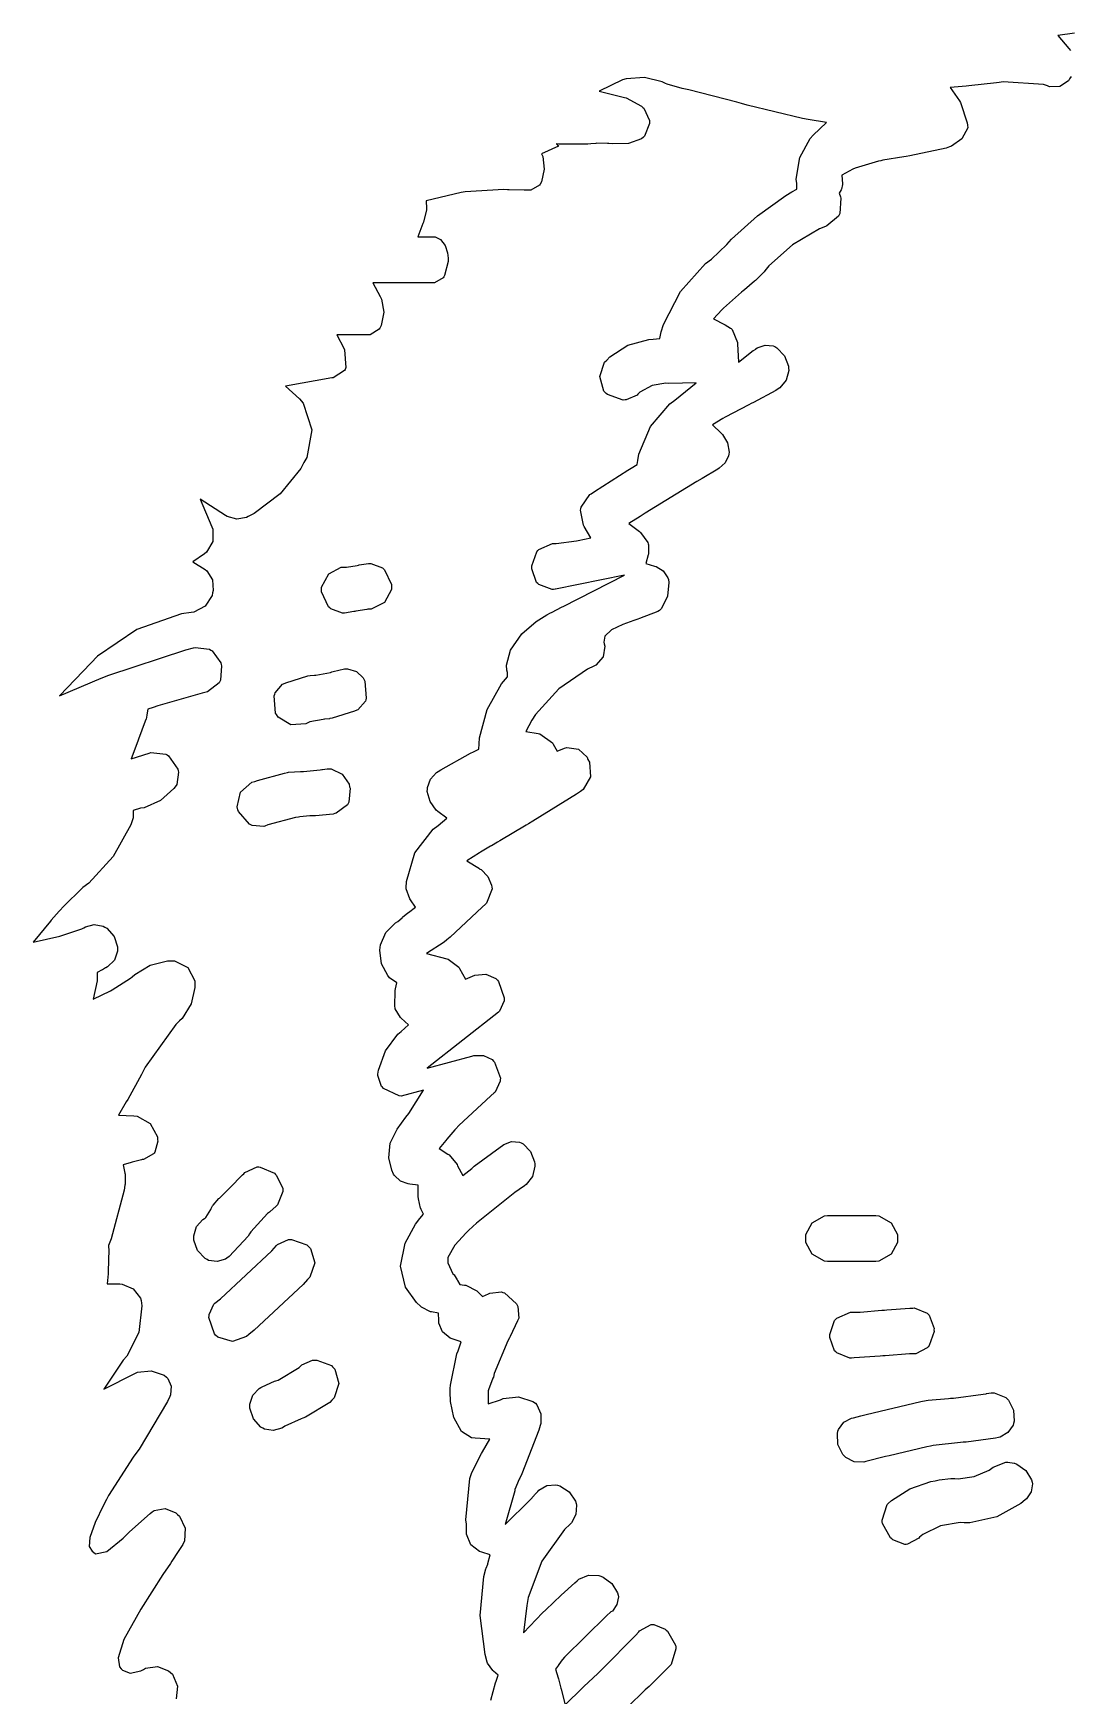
# Model space of a CAD drawing. Extents: x 1.35 to 8.39, y 2.23 to 9.33.
# Drawn here: x 1.694 to 3.392, y 5.881 to 8.605 of the extents above; entities that cross this region are included whole.
import ezdxf

# ---------------------------------------------------------------- set-up
doc = ezdxf.new("R2010")
doc.units = 0
doc.layers.get('0').update_dxf_attribs({"linetype": 'CONTINUOUS'})

msp = doc.modelspace()

# ---------------------------------------------------------------- linework, layer by layer
at = {"color": 0}
for points in [[(3.40033, 8.6046), (3.37294, 8.60097), (3.39074, 8.57986), (3.3935, 8.57622)], [(2.44428, 5.87332), (2.45161, 5.90196), (2.45264, 5.90474), (2.45589, 5.91422), (2.44846, 5.92096), (2.44732, 5.92199), (2.43881, 5.93419), (2.43826, 5.9356), (2.43457, 5.94808), (2.42654, 6.01204), (2.43251, 6.07622), (2.43582, 6.08882), (2.43614, 6.08951), (2.43901, 6.09646), (2.43924, 6.09717), (2.44314, 6.11139), (2.42904, 6.11572), (2.42529, 6.11681), (2.41103, 6.12825), (2.40424, 6.14529), (2.40435, 6.14914), (2.40392, 6.16189), (2.40315, 6.16878), (2.40972, 6.23676), (2.41178, 6.24333), (2.41314, 6.24653), (2.42865, 6.27746), (2.43044, 6.28043), (2.44222, 6.30138), (2.41829, 6.303), (2.4126, 6.30344), (2.39611, 6.31375), (2.38357, 6.33643), (2.37815, 6.36274), (2.37717, 6.3789), (2.3775, 6.38422), (2.3775, 6.38428), (2.37776, 6.38954), (2.38857, 6.44097), (2.3904, 6.4459), (2.39546, 6.46044), (2.38086, 6.46539), (2.38086, 6.46533), (2.37756, 6.46647), (2.36501, 6.47706), (2.359, 6.49104), (2.359, 6.49571), (2.35829, 6.50743), (2.34668, 6.5096), (2.34663, 6.50965), (2.345, 6.50999), (2.33051, 6.51736), (2.32932, 6.5185), (2.322, 6.52522), (2.30442, 6.55024), (2.2959, 6.58469), (2.30371, 6.62207), (2.32081, 6.65338), (2.32796, 6.66271), (2.33356, 6.66997), (2.32964, 6.67839), (2.32969, 6.67839), (2.329, 6.67979), (2.32531, 6.69467), (2.32531, 6.69618), (2.32525, 6.69689), (2.32482, 6.70344), (2.32476, 6.7041), (2.32476, 6.71744), (2.31153, 6.71913), (2.30875, 6.71935), (2.29622, 6.72401), (2.28624, 6.73292), (2.28483, 6.73525), (2.2819, 6.7416), (2.27675, 6.76226), (2.27903, 6.78586), (2.29047, 6.80908), (2.30474, 6.82861), (2.30985, 6.83485), (2.33382, 6.87283), (2.29688, 6.86328), (2.29693, 6.86328), (2.294, 6.86344), (2.26844, 6.8756), (2.26654, 6.87776), (2.26514, 6.87918), (2.2589, 6.89708), (2.25911, 6.89903), (2.25993, 6.90587), (2.27138, 6.93761), (2.29178, 6.96446), (2.29704, 6.96886), (2.30919, 6.97999), (2.29704, 6.9911), (2.29704, 6.99104), (2.29579, 6.99219), (2.28743, 7.00603), (2.28706, 7.0076), (2.28651, 7.01019), (2.28706, 7.03624), (2.28771, 7.03879), (2.29031, 7.04856), (2.27815, 7.05724), (2.27507, 7.0606), (2.26492, 7.08018), (2.26221, 7.10206), (2.26286, 7.1065), (2.26351, 7.111), (2.27229, 7.13124), (2.2876, 7.14714), (2.2915, 7.14942), (2.29872, 7.15549), (2.29953, 7.15625), (2.30811, 7.16342), (2.30903, 7.16401), (2.32047, 7.17264), (2.31256, 7.18479), (2.31261, 7.18479), (2.31147, 7.18619), (2.30561, 7.20275), (2.30561, 7.20454), (2.30567, 7.21463), (2.31967, 7.26167), (2.34983, 7.3004), (2.35801, 7.30632), (2.3719, 7.31847), (2.35715, 7.32969), (2.35439, 7.33192), (2.3444, 7.34581), (2.34, 7.36236), (2.34011, 7.36583), (2.34022, 7.36888), (2.34521, 7.3826), (2.35504, 7.39339), (2.35764, 7.39492), (2.36225, 7.398), (2.41081, 7.42518), (2.41585, 7.42751), (2.42449, 7.43138), (2.42503, 7.44032), (2.42572, 7.45008), (2.43815, 7.49664), (2.46175, 7.53874), (2.46804, 7.54617), (2.47146, 7.55035), (2.47146, 7.55578), (2.47146, 7.55707), (2.47038, 7.56082), (2.47038, 7.56082), (2.46994, 7.56901), (2.47651, 7.59386), (2.49457, 7.6205), (2.51833, 7.64079), (2.53554, 7.65169), (2.54156, 7.65479), (2.54324, 7.65571), (2.56093, 7.66476), (2.56278, 7.66564), (2.66303, 7.71696), (2.55007, 7.69385), (2.54926, 7.69385), (2.54699, 7.69336), (2.54699, 7.69336), (2.54454, 7.69319), (2.52246, 7.70133), (2.52078, 7.70307), (2.51904, 7.70486), (2.51112, 7.727), (2.51139, 7.72944), (2.51118, 7.73199), (2.51921, 7.75521), (2.52094, 7.75706), (2.52268, 7.75896), (2.54531, 7.76856), (2.54785, 7.7685), (2.55117, 7.76867), (2.58415, 7.77289), (2.5874, 7.7736), (2.60775, 7.77806), (2.59722, 7.79628), (2.59581, 7.79844), (2.59119, 7.82303), (2.59174, 7.82553), (2.59229, 7.82807), (2.6065, 7.84864), (2.60867, 7.84999), (2.61393, 7.85374), (2.66824, 7.88857), (2.67383, 7.89199), (2.68354, 7.89806), (2.68468, 7.90483), (2.68631, 7.91476), (2.7054, 7.96018), (2.73736, 7.99767), (2.74544, 8.00358), (2.78054, 8.03201), (2.7354, 8.0306), (2.73074, 8.03108), (2.70833, 8.02746), (2.68842, 8.01654), (2.68506, 8.01335), (2.68371, 8.01187), (2.6659, 8.0039), (2.6639, 8.00385), (2.66108, 8.00369), (2.63519, 8.01264), (2.63314, 8.01454), (2.62944, 8.01844), (2.62244, 8.0421), (2.63037, 8.06554), (2.63417, 8.06922), (2.63911, 8.07449), (2.66872, 8.09381), (2.7029, 8.10308), (2.71012, 8.10331), (2.72119, 8.1046), (2.72325, 8.11556), (2.72325, 8.1155), (2.72667, 8.12739), (2.75472, 8.18175), (2.79563, 8.22715), (2.80556, 8.2346), (2.83051, 8.25857), (2.83051, 8.25862), (2.83838, 8.26699), (2.88086, 8.30539), (2.92731, 8.33903), (2.93713, 8.345), (2.94515, 8.34933), (2.94515, 8.3584), (2.9445, 8.36567), (2.95019, 8.40076), (2.96707, 8.43207), (2.972, 8.43739), (2.99419, 8.45833), (2.96382, 8.46337), (2.95464, 8.46511), (2.86393, 8.48699), (2.85499, 8.48958), (2.84728, 8.49175), (2.76818, 8.51187), (2.76014, 8.51346), (2.7576, 8.51406), (2.73275, 8.52138), (2.73036, 8.52229), (2.72487, 8.52513), (2.69575, 8.53222), (2.66581, 8.53), (2.66, 8.5281), (2.62147, 8.50988), (2.66282, 8.49957), (2.66282, 8.49951), (2.66564, 8.49892), (2.69108, 8.48525), (2.69319, 8.48318), (2.69488, 8.48167), (2.70389, 8.46143), (2.70394, 8.4591), (2.70394, 8.45682), (2.69564, 8.43619), (2.69401, 8.43457), (2.69108, 8.43138), (2.66954, 8.42383), (2.64274, 8.42344), (2.63721, 8.42378), (2.63536, 8.42389), (2.61757, 8.42426), (2.61583, 8.42421), (2.60781, 8.42361), (2.60781, 8.42356), (2.60308, 8.42275), (2.55593, 8.42275), (2.55126, 8.42356), (2.55165, 8.42333), (2.55474, 8.41982), (2.55496, 8.41938), (2.52729, 8.40685), (2.52897, 8.40283), (2.53168, 8.38178), (2.52692, 8.36106), (2.52485, 8.35721), (2.52399, 8.35574), (2.50971, 8.34754), (2.50797, 8.34754), (2.49886, 8.34754), (2.47412, 8.34788), (2.47151, 8.34799), (2.46511, 8.34842), (2.40175, 8.34462), (2.39551, 8.34343), (2.33832, 8.33008), (2.33886, 8.31739), (2.33886, 8.31526), (2.33382, 8.29497), (2.33279, 8.29308), (2.32465, 8.27078), (2.34993, 8.27078), (2.35286, 8.27078), (2.36182, 8.26682), (2.36931, 8.257), (2.3731, 8.24474), (2.37424, 8.23611), (2.37424, 8.23324), (2.37429, 8.23079), (2.36811, 8.20751), (2.36686, 8.2054), (2.366, 8.20389), (2.35161, 8.19564), (2.34987, 8.19564), (2.25065, 8.19564), (2.26281, 8.17324), (2.26476, 8.16917), (2.2685, 8.14735), (2.26421, 8.1256), (2.26215, 8.12153), (2.26129, 8.1199), (2.24642, 8.11074), (2.24457, 8.11074), (2.19151, 8.11074), (2.20307, 8.08849), (2.20458, 8.08589), (2.2066, 8.05669), (2.20551, 8.05388), (2.20437, 8.05186), (2.18565, 8.04004), (2.18338, 8.03987), (2.10786, 8.02653), (2.13043, 8.00581), (2.13037, 8.00575), (2.13644, 7.99832), (2.15061, 7.95464), (2.14268, 7.9094), (2.13775, 7.90115), (2.13254, 7.89171), (2.09879, 7.85021), (2.05621, 7.81788), (2.0466, 7.81299), (2.04368, 7.81131), (2.02767, 7.80832), (2.01204, 7.81267), (2.00928, 7.81456), (1.96783, 7.84119), (1.98703, 7.79579), (1.98867, 7.79189), (1.9885, 7.77171), (1.97831, 7.75439), (1.97487, 7.75185), (1.95594, 7.73839), (1.97592, 7.72624), (1.97879, 7.72401), (1.98796, 7.70899), (1.98915, 7.69146), (1.98807, 7.68793), (1.98725, 7.6836), (1.97581, 7.66601), (1.95725, 7.65619), (1.95285, 7.65576), (1.93722, 7.6536), (1.86382, 7.62793), (1.79975, 7.58399), (1.78879, 7.57264), (1.73725, 7.51893), (1.80572, 7.54813), (1.81803, 7.55311), (1.94422, 7.59424), (1.95714, 7.5975), (1.95953, 7.59825), (1.9834, 7.59526), (1.98557, 7.59397), (1.98768, 7.59272), (2.00157, 7.57297), (2.00206, 7.57053), (2.00288, 7.56825), (2.00108, 7.5446), (1.99994, 7.54243), (1.99875, 7.54031), (1.98008, 7.52567), (1.97775, 7.52507), (1.97136, 7.52339), (1.89828, 7.50244), (1.89085, 7.49994), (1.88194, 7.49696), (1.88058, 7.48774), (1.88064, 7.48774), (1.88058, 7.48714), (1.87924, 7.4809), (1.87901, 7.48031), (1.87782, 7.47737), (1.8666, 7.44786), (1.8655, 7.44488), (1.85499, 7.41585), (1.88444, 7.42529), (1.8845, 7.42524), (1.88687, 7.42611), (1.91162, 7.42367), (1.91385, 7.42236), (1.91612, 7.4209), (1.93147, 7.39899), (1.93207, 7.39626), (1.93261, 7.39421), (1.92947, 7.37381), (1.92833, 7.37196), (1.92492, 7.36703), (1.903, 7.3475), (1.87603, 7.33572), (1.87011, 7.33469), (1.85796, 7.33111), (1.85796, 7.31896), (1.85411, 7.30761), (1.82547, 7.25575), (1.78537, 7.21218), (1.77582, 7.20492), (1.77294, 7.20226), (1.74593, 7.17578), (1.74349, 7.17313), (1.73839, 7.16758), (1.73708, 7.16629), (1.72374, 7.15142), (1.7225, 7.14985), (1.69439, 7.1154), (1.73774, 7.12543), (1.74115, 7.12608), (1.77425, 7.13721), (1.7774, 7.13872), (1.77989, 7.14046), (1.79417, 7.14432), (1.80875, 7.14176), (1.81147, 7.14025), (1.81467, 7.13835), (1.82676, 7.12478), (1.83257, 7.10753), (1.83268, 7.10379), (1.83263, 7.10058), (1.82731, 7.08589), (1.81629, 7.07482), (1.81338, 7.0734), (1.81287, 7.07314), (1.80778, 7.07032), (1.80729, 7.07004), (1.79889, 7.06581), (1.79889, 7.05214), (1.79281, 7.02175), (1.82069, 7.03564), (1.82075, 7.03569), (1.82383, 7.03738), (1.85346, 7.05626), (1.85628, 7.05838), (1.86057, 7.06256), (1.88585, 7.07769), (1.9145, 7.08464), (1.92051, 7.08469), (1.92578, 7.08475), (1.94754, 7.07374), (1.95904, 7.05214), (1.95915, 7.04688), (1.95931, 7.04124), (1.95307, 7.01411), (1.93815, 6.99061), (1.93403, 6.98671), (1.92796, 6.98053), (1.87788, 6.91049), (1.87403, 6.90272), (1.87181, 6.89854), (1.84918, 6.85769), (1.84685, 6.85363), (1.83404, 6.83176), (1.85943, 6.83083), (1.86464, 6.8304), (1.88601, 6.81825), (1.89768, 6.7966), (1.89806, 6.79135), (1.89828, 6.78944), (1.8935, 6.77143), (1.89236, 6.76992), (1.89117, 6.76844), (1.87489, 6.75933), (1.87299, 6.75911), (1.87147, 6.75885), (1.8565, 6.75499), (1.85504, 6.7545), (1.84185, 6.75054), (1.84451, 6.73699), (1.84457, 6.73703), (1.84489, 6.73546), (1.84489, 6.71913), (1.84457, 6.7175), (1.84321, 6.70931), (1.82189, 6.62918), (1.81896, 6.62136), (1.81787, 6.61854), (1.81787, 6.61556), (1.81787, 6.61561), (1.81799, 6.61199), (1.81717, 6.57563), (1.81689, 6.572), (1.81549, 6.55544), (1.83626, 6.55544), (1.84033, 6.55533), (1.85807, 6.54753), (1.86996, 6.53222), (1.8711, 6.52832), (1.87244, 6.51947), (1.86746, 6.47613), (1.84754, 6.43733), (1.84153, 6.43072), (1.81028, 6.38308), (1.86106, 6.40886), (1.86524, 6.41086), (1.88758, 6.41314), (1.90875, 6.40571), (1.91243, 6.40278), (1.91461, 6.40076), (1.92057, 6.38797), (1.91943, 6.37381), (1.91808, 6.37115), (1.91439, 6.36285), (1.86794, 6.28489), (1.86242, 6.27767), (1.85796, 6.27165), (1.81787, 6.20861), (1.81429, 6.20204), (1.80951, 6.19271), (1.79601, 6.16433), (1.78694, 6.13986), (1.78618, 6.125), (1.79069, 6.11751), (1.79286, 6.11594), (1.79617, 6.1135), (1.81511, 6.11681), (1.84179, 6.139), (1.84901, 6.146), (1.84896, 6.14606), (1.85211, 6.14931), (1.88579, 6.17925), (1.88943, 6.18197), (1.89264, 6.18414), (1.91069, 6.18733), (1.92779, 6.18061), (1.93056, 6.17779), (1.93397, 6.17486), (1.94353, 6.15554), (1.94211, 6.134), (1.94011, 6.12993), (1.93929, 6.12853), (1.93207, 6.11729), (1.9215, 6.1014), (1.91906, 6.09765), (1.90668, 6.07915), (1.87067, 6.02279), (1.84304, 5.97314), (1.83328, 5.9426), (1.83578, 5.928), (1.83854, 5.92486), (1.84044, 5.92264), (1.8534, 5.91786), (1.87082, 5.92156), (1.875, 5.92356), (1.87853, 5.92567), (1.89785, 5.9286), (1.91618, 5.92176), (1.91922, 5.91894), (1.92225, 5.91585), (1.9305, 5.89654), (1.9286, 5.87565)], [(3.39486, 8.53353), (3.39231, 8.52968), (3.39031, 8.52669), (3.37608, 8.51747), (3.35915, 8.51708), (3.35585, 8.51844), (3.34944, 8.52046), (3.28342, 8.52501), (3.27686, 8.52393), (3.2724, 8.52328), (3.22738, 8.51824), (3.22287, 8.51785), (3.19667, 8.51563), (3.21175, 8.49403), (3.21181, 8.49403), (3.21365, 8.49104), (3.22461, 8.45768), (3.22493, 8.4541), (3.22538, 8.44987), (3.21571, 8.43164), (3.19874, 8.41954), (3.19558, 8.41829), (3.18978, 8.41639), (3.13032, 8.40349), (3.12429, 8.40278), (3.12076, 8.40229), (3.08637, 8.39649), (3.08311, 8.39572), (3.08311, 8.39578), (3.07915, 8.39492), (3.04085, 8.38331), (3.03717, 8.38183), (3.01893, 8.37218), (3.02029, 8.35764), (3.02029, 8.35682), (3.01839, 8.34901), (3.01801, 8.34825), (3.01486, 8.34272), (3.01671, 8.33664), (3.01758, 8.33425), (3.01606, 8.30935), (3.01492, 8.30701), (3.01372, 8.30474), (2.99451, 8.2889), (2.99208, 8.28814), (2.99208, 8.28819), (2.99208, 8.28819), (2.98247, 8.28424), (2.9381, 8.25776), (2.89962, 8.22331), (2.89301, 8.21528), (2.89165, 8.21392), (2.87864, 8.20074), (2.87739, 8.19949), (2.87608, 8.19824), (2.85954, 8.18425), (2.85764, 8.18272), (2.85454, 8.18033), (2.82531, 8.15429), (2.8226, 8.15147), (2.80871, 8.13672), (2.82693, 8.12756), (2.82785, 8.12711), (2.83692, 8.12153), (2.83778, 8.12088), (2.83946, 8.11925), (2.84814, 8.0981), (2.84814, 8.09571), (2.84972, 8.06575), (2.87403, 8.08458), (2.87446, 8.08485), (2.87819, 8.08724), (2.87847, 8.0874), (2.87847, 8.08735), (2.88064, 8.08914), (2.89328, 8.09375), (2.90674, 8.09239), (2.90929, 8.09119), (2.91254, 8.08942), (2.92507, 8.07628), (2.93147, 8.05935), (2.93175, 8.05561), (2.93201, 8.05225), (2.928, 8.03624), (2.91754, 8.02354), (2.91465, 8.02175), (2.91108, 8.01953), (2.87446, 7.99963), (2.87067, 7.99783), (2.86681, 7.99593), (2.82785, 7.97547), (2.82411, 7.97319), (2.80746, 7.96317), (2.82124, 7.94943), (2.82129, 7.94943), (2.82357, 7.94721), (2.83154, 7.93365), (2.83442, 7.91818), (2.83415, 7.91493), (2.83365, 7.91233), (2.82796, 7.90061), (2.81831, 7.89182), (2.81592, 7.89063), (2.79025, 7.87511), (2.78174, 7.86996), (2.697, 7.81819), (2.68853, 7.81287), (2.67031, 7.80137), (2.68744, 7.78803), (2.68913, 7.78683), (2.70111, 7.77007), (2.70176, 7.76807), (2.70215, 7.7666), (2.70215, 7.75136), (2.70176, 7.74983), (2.69808, 7.73568), (2.71212, 7.73144), (2.71208, 7.73139), (2.71485, 7.73079), (2.72651, 7.72364), (2.73415, 7.71224), (2.73492, 7.70947), (2.73579, 7.70492), (2.73361, 7.68246), (2.72342, 7.66228), (2.72026, 7.65886), (2.71739, 7.65744), (2.68782, 7.64551), (2.68479, 7.64458), (2.67854, 7.64247), (2.66004, 7.63574), (2.64165, 7.62701), (2.63103, 7.61697), (2.62901, 7.60704), (2.62978, 7.60406), (2.63075, 7.60042), (2.62793, 7.58279), (2.61626, 7.56922), (2.61285, 7.5676), (2.60243, 7.56278), (2.55572, 7.53049), (2.51725, 7.48867), (2.51101, 7.479), (2.50119, 7.46078), (2.52181, 7.45708), (2.52175, 7.45708), (2.52431, 7.45665), (2.54482, 7.44194), (2.54606, 7.43961), (2.55263, 7.42839), (2.56478, 7.433), (2.56868, 7.43431), (2.58763, 7.43158), (2.60167, 7.41862), (2.60319, 7.41476), (2.60579, 7.41032), (2.60753, 7.38618), (2.59532, 7.36529), (2.59104, 7.36242), (2.58421, 7.35769), (2.51303, 7.31358), (2.50597, 7.30946), (2.50168, 7.30697), (2.45904, 7.28168), (2.45486, 7.27908), (2.44504, 7.27333), (2.44353, 7.27246), (2.42692, 7.26269), (2.42524, 7.26161), (2.40446, 7.24875), (2.42524, 7.23589), (2.42518, 7.23583), (2.42796, 7.23421), (2.43892, 7.22299), (2.44536, 7.20865), (2.4459, 7.20546), (2.44613, 7.20285), (2.43707, 7.17953), (2.43511, 7.17779), (2.43012, 7.17264), (2.3775, 7.12364), (2.37201, 7.11903), (2.37169, 7.11888), (2.36794, 7.116), (2.36746, 7.1155), (2.33849, 7.09674), (2.37185, 7.08806), (2.37403, 7.08757), (2.39154, 7.07433), (2.39268, 7.07232), (2.40272, 7.0549), (2.41422, 7.05968), (2.41758, 7.06131), (2.4356, 7.06278), (2.45221, 7.05572), (2.45497, 7.05311), (2.45688, 7.05094), (2.4661, 7.02436), (2.46593, 7.02143), (2.46588, 7.01947), (2.45806, 7.00217), (2.4566, 7.00082), (2.33974, 6.90886), (2.41303, 6.92882), (2.41297, 6.92882), (2.41607, 6.92996), (2.43186, 6.9299), (2.44607, 6.92301), (2.4484, 6.92063), (2.45031, 6.91857), (2.45969, 6.89268), (2.45958, 6.88981), (2.45953, 6.88775), (2.45117, 6.86968), (2.44965, 6.86833), (2.44401, 6.86388), (2.39144, 6.815), (2.38661, 6.80968), (2.38525, 6.80817), (2.37175, 6.79237), (2.37039, 6.79064), (2.3596, 6.7775), (2.37386, 6.76828), (2.37554, 6.76708), (2.38878, 6.75114), (2.38971, 6.74918), (2.39833, 6.73296), (2.41265, 6.74479), (2.41699, 6.74826), (2.45915, 6.77935), (2.46322, 6.78222), (2.46317, 6.78222), (2.46528, 6.78407), (2.47771, 6.7889), (2.491, 6.78787), (2.49354, 6.78674), (2.49675, 6.785), (2.50917, 6.77219), (2.51574, 6.75564), (2.51606, 6.75196), (2.51639, 6.74843), (2.51253, 6.73172), (2.50201, 6.7181), (2.49903, 6.71615), (2.49029, 6.71007), (2.48356, 6.70551), (2.42031, 6.65489), (2.41439, 6.64931), (2.40767, 6.64279), (2.40386, 6.63926), (2.3851, 6.61919), (2.37386, 6.59868), (2.37386, 6.59179), (2.37386, 6.59185), (2.37386, 6.58985), (2.38189, 6.57215), (2.3834, 6.57081), (2.384, 6.5701), (2.38911, 6.56201), (2.38949, 6.56108), (2.39318, 6.55436), (2.40082, 6.55339), (2.40289, 6.55317), (2.42133, 6.54428), (2.42285, 6.54275), (2.43039, 6.53467), (2.44049, 6.53939), (2.44222, 6.54036), (2.46169, 6.54226), (2.46365, 6.54167), (2.46625, 6.54081), (2.48617, 6.523), (2.48736, 6.52051), (2.48828, 6.51872), (2.48975, 6.49929), (2.4891, 6.49735), (2.48801, 6.49485), (2.47575, 6.46951), (2.4745, 6.46696), (2.47163, 6.46197), (2.44971, 6.40847), (2.44824, 6.40283), (2.4471, 6.40115), (2.44006, 6.38211), (2.43978, 6.38004), (2.43978, 6.35883), (2.45985, 6.36561), (2.46451, 6.36778), (2.48926, 6.3705), (2.51303, 6.36301), (2.51725, 6.36003), (2.51953, 6.35758), (2.5261, 6.34289), (2.52582, 6.32671), (2.52468, 6.32357), (2.52274, 6.31608), (2.4949, 6.24408), (2.49132, 6.23719), (2.4904, 6.23557), (2.48356, 6.21843), (2.48313, 6.21664), (2.46778, 6.16108), (2.50857, 6.20176), (2.50911, 6.20236), (2.51471, 6.20844), (2.51531, 6.20904), (2.51585, 6.20969), (2.52029, 6.21463), (2.52083, 6.21511), (2.52078, 6.21517), (2.52279, 6.21756), (2.53569, 6.22504), (2.55051, 6.22635), (2.55354, 6.22558), (2.55713, 6.22456), (2.57232, 6.21457), (2.58251, 6.19949), (2.58361, 6.19586), (2.58447, 6.19282), (2.58356, 6.17757), (2.57622, 6.16417), (2.57389, 6.162), (2.56451, 6.15315), (2.52756, 6.10118), (2.50504, 6.04156), (2.50288, 6.02881), (2.49735, 5.98406), (2.52881, 6.01639), (2.5339, 6.02171), (2.55903, 6.04568), (2.58171, 6.06581), (2.58567, 6.06917), (2.58826, 6.07156), (2.604, 6.07818), (2.62104, 6.07769), (2.62435, 6.07644), (2.62782, 6.07525), (2.64231, 6.06467), (2.65158, 6.04926), (2.6525, 6.04563), (2.65294, 6.04297), (2.65067, 6.03017), (2.64312, 6.01953), (2.6409, 6.01796), (2.63336, 6.01193), (2.56489, 5.94412), (2.55881, 5.93664), (2.55854, 5.93631), (2.55518, 5.93137), (2.55464, 5.93056), (2.55003, 5.92449), (2.55425, 5.90994), (2.55469, 5.90842), (2.55892, 5.89324), (2.55931, 5.89171), (2.56575, 5.86567), (2.59429, 5.89344), (2.59646, 5.89561), (2.61914, 5.91726), (2.62147, 5.91943), (2.62717, 5.92464), (2.68132, 5.97949), (2.68642, 5.98525), (2.68772, 5.98703), (2.7066, 5.99729), (2.70888, 5.9974), (2.70931, 5.9974), (2.70925, 5.9974), (2.71126, 5.99735), (2.72971, 5.98986), (2.73122, 5.98844), (2.7334, 5.98676), (2.74664, 5.96338), (2.74696, 5.96061), (2.74724, 5.95785), (2.73942, 5.93218), (2.73762, 5.93001), (2.73469, 5.92676), (2.7034, 5.89578), (2.70008, 5.8929), (2.69715, 5.89031), (2.66775, 5.86214)]]:
    msp.add_lwpolyline(points, dxfattribs=at)
for points in [[(2.20574, 7.7296), (2.20751, 7.72982), (2.22532, 7.73264), (2.22711, 7.73301), (2.22857, 7.7334), (2.24376, 7.73583), (2.24533, 7.73594), (2.2474, 7.73606), (2.26633, 7.72889), (2.26785, 7.72743), (2.26992, 7.72558), (2.28142, 7.70117), (2.28153, 7.69835), (2.28131, 7.69314), (2.26964, 7.67176), (2.24789, 7.66081), (2.24268, 7.66075), (2.24083, 7.6606), (2.22287, 7.65771), (2.22114, 7.65733), (2.21963, 7.65701), (2.20443, 7.65457), (2.2029, 7.6544), (2.20079, 7.65429), (2.18186, 7.66146), (2.18039, 7.66292), (2.17828, 7.66482), (2.16683, 7.68924), (2.16672, 7.692), (2.16689, 7.69726), (2.1786, 7.71869), (2.19894, 7.7296), (2.20574, 7.7296)], [(2.09028, 7.52186), (2.09076, 7.52376), (2.10281, 7.53792), (2.1046, 7.53874), (2.10801, 7.54036), (2.1441, 7.55176), (2.14785, 7.55236), (2.15489, 7.553), (2.15733, 7.55311), (2.18147, 7.55751), (2.18381, 7.55832), (2.18554, 7.55914), (2.20415, 7.56332), (2.20611, 7.56332), (2.20925, 7.56342), (2.22379, 7.55875), (2.23497, 7.54829), (2.23649, 7.54546), (2.23779, 7.54292), (2.23996, 7.51514), (2.2391, 7.51237), (2.23856, 7.51053), (2.22618, 7.49625), (2.22444, 7.49544), (2.22092, 7.49382), (2.18419, 7.48232), (2.18039, 7.48167), (2.17974, 7.48156), (2.17219, 7.48068), (2.17139, 7.48058), (2.16917, 7.48047), (2.14751, 7.47618), (2.14546, 7.47542), (2.14085, 7.47299), (2.1166, 7.47168), (2.0956, 7.48389), (2.09267, 7.48817), (2.09131, 7.49083), (2.08931, 7.5191), (2.09028, 7.52186)], [(2.0574, 7.37885), (2.0574, 7.37879), (2.06174, 7.38043), (2.10613, 7.39253), (2.11068, 7.39333), (2.11262, 7.39367), (2.13232, 7.39507), (2.13433, 7.39501), (2.1371, 7.39497), (2.16471, 7.39768), (2.16743, 7.39828), (2.16829, 7.39854), (2.17572, 7.39963), (2.17822, 7.39963), (2.18246, 7.39947), (2.20053, 7.39074), (2.21186, 7.37408), (2.21272, 7.3699), (2.21349, 7.36768), (2.21158, 7.34457), (2.21044, 7.34244), (2.20925, 7.34039), (2.19075, 7.3265), (2.18842, 7.32596), (2.18554, 7.32536), (2.15685, 7.32221), (2.15397, 7.32215), (2.14762, 7.32215), (2.13086, 7.32075), (2.12875, 7.32047), (2.12403, 7.31982), (2.07844, 7.30751), (2.07406, 7.30572), (2.07215, 7.30501), (2.05285, 7.30647), (2.05111, 7.3074), (2.0485, 7.30865), (2.03043, 7.32943), (2.02962, 7.33214), (2.02838, 7.33729), (2.03396, 7.36117), (2.05231, 7.3775), (2.05746, 7.37879), (2.0574, 7.37885)], [(1.95742, 6.63108), (1.95725, 6.63433), (1.96164, 6.64942), (1.97211, 6.66108), (1.97499, 6.66265), (1.97607, 6.66336), (1.97613, 6.66336), (1.97726, 6.66444), (1.98557, 6.67751), (1.98606, 6.67899), (1.98813, 6.68332), (1.98888, 6.68457), (1.99837, 6.69532), (1.99951, 6.69624), (2.0146, 6.71104), (2.01665, 6.71311), (2.03743, 6.73394), (2.03944, 6.736), (2.03944, 6.73606), (2.04096, 6.73779), (2.06142, 6.74707), (2.06375, 6.74713), (2.06629, 6.74701), (2.08946, 6.73682), (2.09131, 6.73497), (2.09315, 6.73335), (2.10331, 6.71181), (2.10335, 6.70931), (2.1034, 6.70687), (2.09429, 6.68479), (2.0925, 6.68306), (2.09169, 6.68229), (2.08236, 6.67393), (2.08137, 6.67307), (2.08137, 6.67312), (2.07813, 6.67068), (2.05072, 6.64106), (2.04856, 6.63764), (2.04639, 6.63357), (2.0154, 6.60032), (2.0115, 6.59788), (2.00911, 6.59619), (1.99567, 6.59201), (1.98167, 6.59397), (1.97906, 6.59526), (1.97586, 6.59717), (1.96365, 6.6104), (1.95757, 6.62739), (1.95742, 6.63108)], [(3.07465, 6.66737), (3.07958, 6.6671), (3.09983, 6.65571), (3.11014, 6.63633), (3.11014, 6.62983), (3.11014, 6.62337), (3.09983, 6.604), (3.07958, 6.59261), (3.07465, 6.59229), (2.99567, 6.59229), (2.99067, 6.59261), (2.97043, 6.604), (2.96018, 6.62337), (2.96018, 6.62983), (2.96018, 6.63633), (2.97043, 6.65571), (2.99067, 6.6671), (2.99567, 6.66737), (3.07465, 6.66737)], [(1.98232, 6.5031), (1.98232, 6.5051), (1.99024, 6.52257), (1.99169, 6.52387), (2.00092, 6.53087), (2.0855, 6.60965), (2.09315, 6.61838), (2.09451, 6.6199), (2.11242, 6.62815), (2.11447, 6.62815), (2.11724, 6.62825), (2.14274, 6.61925), (2.14486, 6.6174), (2.14849, 6.61356), (2.15554, 6.58985), (2.14762, 6.56646), (2.14382, 6.56272), (2.13656, 6.55447), (2.05647, 6.47949), (2.04775, 6.47282), (2.04394, 6.46913), (2.02061, 6.46137), (1.99696, 6.4681), (1.99306, 6.47163), (1.99115, 6.47379), (1.9821, 6.50022), (1.98232, 6.5031)], [(3.13439, 6.51594), (3.13542, 6.516), (3.13775, 6.51611), (3.15901, 6.50749), (3.16069, 6.50575), (3.16233, 6.50407), (3.17014, 6.48247), (3.16997, 6.48008), (3.17019, 6.4776), (3.16237, 6.45449), (3.16069, 6.45258), (3.15896, 6.45074), (3.14031, 6.44086), (3.13411, 6.44086), (3.1301, 6.44075), (3.09033, 6.43782), (3.08637, 6.43744), (3.08208, 6.43707), (3.03944, 6.43414), (3.03515, 6.43403), (3.03444, 6.43403), (3.03207, 6.43397), (3.01064, 6.44265), (3.009, 6.44433), (3.00732, 6.44607), (2.99946, 6.46772), (2.99963, 6.47006), (2.9994, 6.4726), (3.00726, 6.49571), (3.009, 6.49756), (3.01069, 6.49946), (3.0331, 6.50922), (3.03564, 6.50917), (3.04899, 6.50917), (3.08475, 6.51232), (3.08919, 6.51269), (3.09289, 6.51307), (3.13075, 6.5159), (3.13456, 6.516), (3.13439, 6.51594)], [(2.18349, 6.36469), (2.18349, 6.36475), (2.18018, 6.36139), (2.1404, 6.33713), (2.1359, 6.33572), (2.13314, 6.33469), (2.10672, 6.32226), (2.10417, 6.32081), (2.10167, 6.31907), (2.08763, 6.31511), (2.07329, 6.31754), (2.07064, 6.31896), (2.06739, 6.3209), (2.05518, 6.33447), (2.04926, 6.35167), (2.04915, 6.35542), (2.04904, 6.35861), (2.05387, 6.37326), (2.06451, 6.38439), (2.06739, 6.38579), (2.06928, 6.38688), (2.08957, 6.39611), (2.09169, 6.39681), (2.09554, 6.398), (2.13004, 6.41829), (2.13297, 6.42111), (2.13433, 6.42264), (2.15207, 6.43067), (2.15408, 6.43067), (2.15625, 6.43067), (2.15886, 6.43072), (2.18283, 6.4216), (2.18479, 6.41982), (2.18838, 6.4159), (2.19521, 6.39208), (2.18722, 6.3686), (2.18349, 6.36486), (2.18349, 6.36469)], [(3.19715, 6.36811), (3.19715, 6.36817), (3.20204, 6.36838), (3.25065, 6.37462), (3.25549, 6.37565), (3.25635, 6.37592), (3.264, 6.37717), (3.2666, 6.37717), (3.26872, 6.37722), (3.28788, 6.36931), (3.28939, 6.36774), (3.29194, 6.36507), (3.30007, 6.34879), (3.30126, 6.33068), (3.3004, 6.32704), (3.29958, 6.32411), (3.29124, 6.31185), (3.27849, 6.30431), (3.2755, 6.30371), (3.27072, 6.30263), (3.22271, 6.29611), (3.21789, 6.29596), (3.21338, 6.29579), (3.16889, 6.29075), (3.1645, 6.28988), (3.15831, 6.28863), (3.09685, 6.27403), (3.09076, 6.27246), (3.05832, 6.26443), (3.05838, 6.26438), (3.05524, 6.2634), (3.03956, 6.26383), (3.02561, 6.271), (3.02339, 6.27333), (3.02078, 6.27604), (3.01281, 6.29232), (3.01178, 6.31044), (3.01269, 6.31401), (3.01357, 6.31694), (3.02225, 6.32878), (3.03515, 6.33567), (3.03819, 6.3361), (3.05035, 6.33931), (3.05908, 6.34164), (3.14854, 6.36274), (3.1575, 6.36426), (3.16069, 6.36486), (3.19396, 6.36794), (3.19732, 6.36817), (3.19715, 6.36811)], [(3.33083, 6.23074), (3.33083, 6.23079), (3.33132, 6.22808), (3.32926, 6.21474), (3.32167, 6.20356), (3.31944, 6.20188), (3.31256, 6.19575), (3.27294, 6.17361), (3.22857, 6.16396), (3.21935, 6.16401), (3.21272, 6.1645), (3.18067, 6.15935), (3.15153, 6.14497), (3.14643, 6.14079), (3.14507, 6.13906), (3.12657, 6.12896), (3.1244, 6.12879), (3.12218, 6.12869), (3.10249, 6.13624), (3.10097, 6.13781), (3.09874, 6.13949), (3.08572, 6.16287), (3.08544, 6.16558), (3.08512, 6.16835), (3.0931, 6.19385), (3.09489, 6.1959), (3.10026, 6.20085), (3.13075, 6.22), (3.16482, 6.23161), (3.17204, 6.23269), (3.17654, 6.23389), (3.17882, 6.23438), (3.19792, 6.23676), (3.20432, 6.23676), (3.20969, 6.23639), (3.23611, 6.2399), (3.26064, 6.25043), (3.26508, 6.25353), (3.26676, 6.25515), (3.28765, 6.26361), (3.28999, 6.26361), (3.29101, 6.26361), (3.30117, 6.26188), (3.30214, 6.26156), (3.30567, 6.26042), (3.32042, 6.24983), (3.32992, 6.23443), (3.33083, 6.23079), (3.33083, 6.23074)]]:
    msp.add_lwpolyline(points, close=True, dxfattribs=at)

doc.saveas('drawing.dxf')
